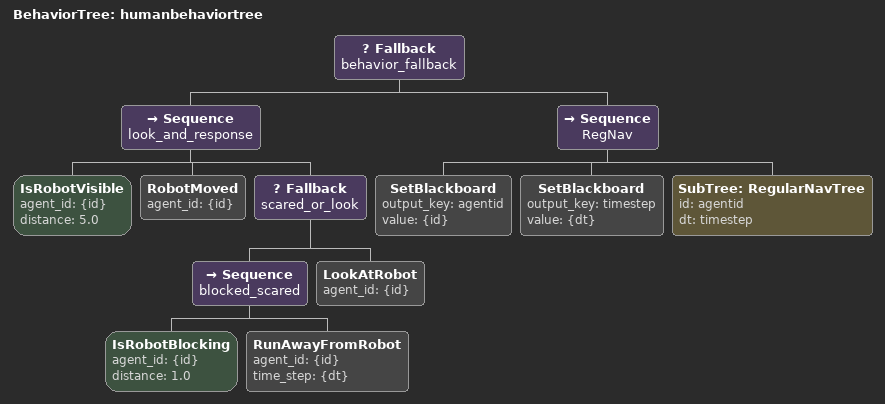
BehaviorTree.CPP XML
<root main_tree_to_execute='humanbehaviortree'>
    <include path='BTRegularNav.xml'/>
    <BehaviorTree ID='humanbehaviortree'>
        <Fallback name='behavior_fallback'>
            <Sequence name='look_and_response'>
                <IsRobotVisible agent_id='{id}' distance='5.0'/>
                <RobotMoved agent_id='{id}' />
                <Fallback name='scared_or_look'>
                    <Sequence name='blocked_scared'>
                        <IsRobotBlocking agent_id='{id}' distance='1.0'/>
                        <RunAwayFromRobot agent_id='{id}' time_step='{dt}'/>
                    </Sequence>
                    <LookAtRobot agent_id='{id}'/>
                </Fallback>
            </Sequence>
            <Sequence name='RegNav'>
                <SetBlackboard output_key='agentid' value='{id}' />
                <SetBlackboard output_key='timestep' value='{dt}' />
                <SubTree ID='RegularNavTree' id='agentid' dt='timestep'/>
            </Sequence>
        </Fallback>
    </BehaviorTree>
</root>
